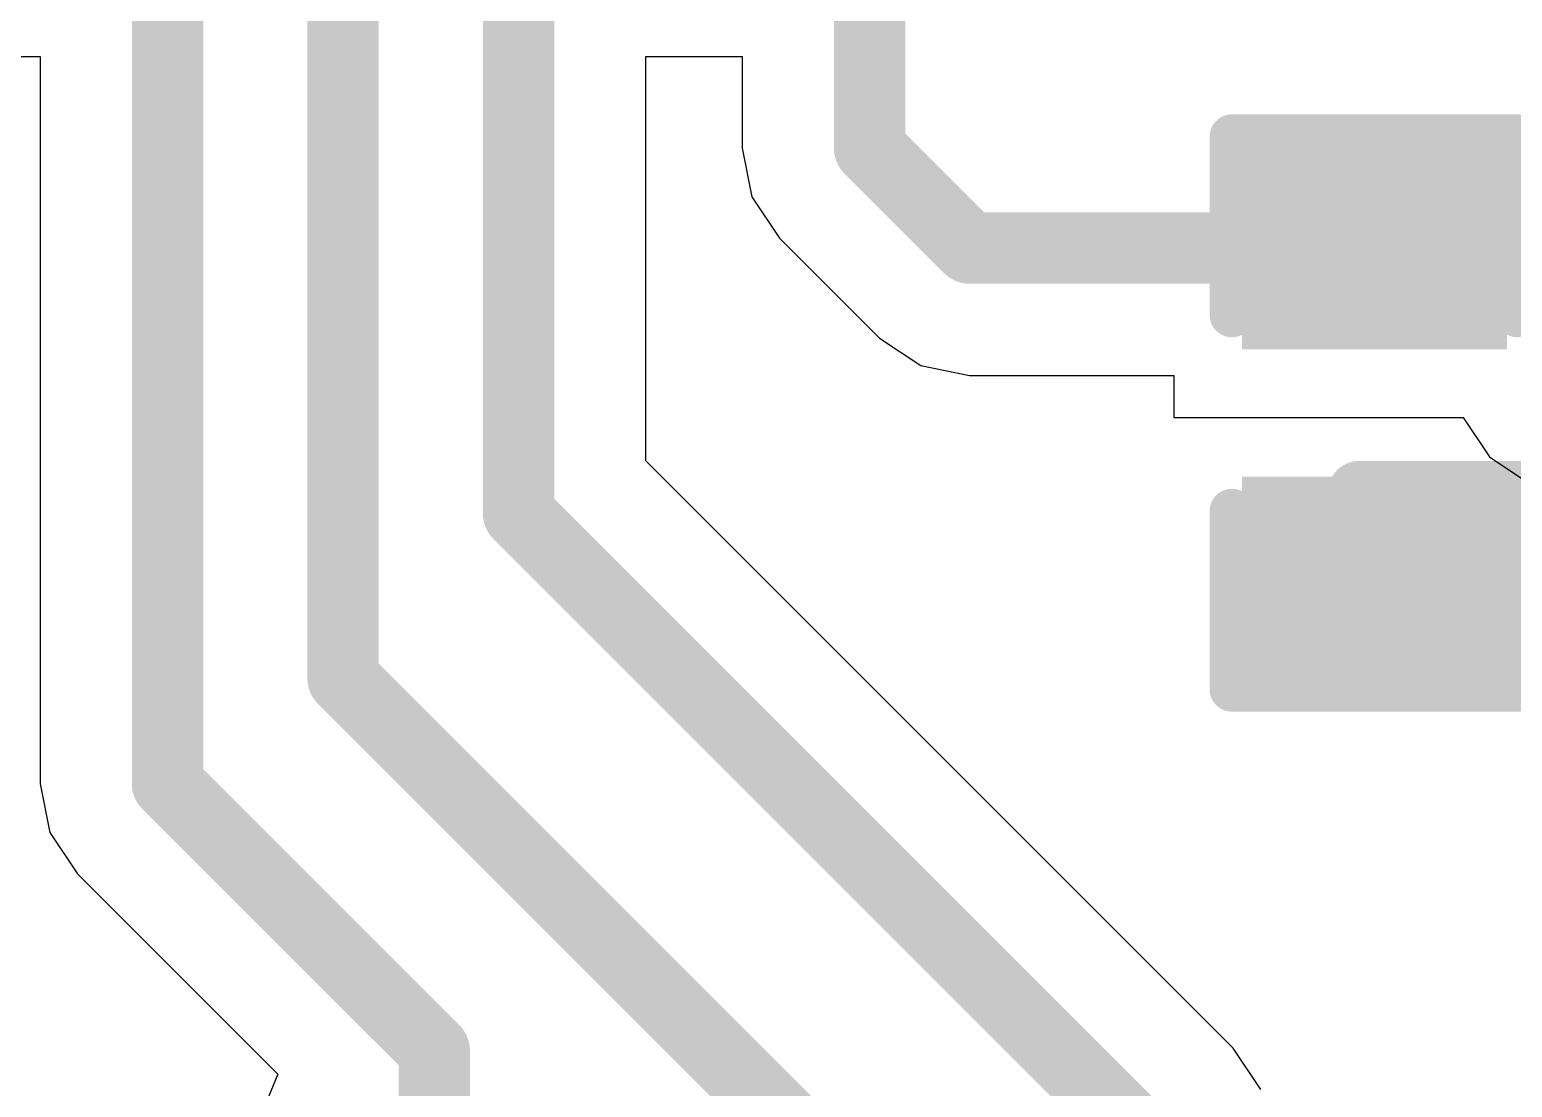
# Model space of a CAD drawing. Header units: inches. Extents: x -3 to 5259, y -3 to 5282.
# Drawn here: x 21.385 to 25.609, y 34.683 to 37.696 of the extents above; entities that cross this region are included whole.
import ezdxf

# ---------------------------------------------------------------- set-up
doc = ezdxf.new("R2010")
doc.units = ezdxf.units.IN
for name, color, linetype in [('Top Layer', 1, 'Continuous'), ('Top Overlay', 2, 'Continuous'), ('Top Paste', 8, 'Continuous'), ('Top Solder', 216, 'Continuous')]:
    doc.layers.add(name, color=color, linetype=linetype)

# ---------------------------------------------------------------- blocks, each defined once
blk = doc.blocks.new('C___0402_262')
at = {"layer": 'Top Layer'}
for points in [[(-0.6985, -0.3175), (-0.6985, 0.3174999999999999), (-0.2413000000000001, 0.3175), (-0.2412999999999999, -0.3174999999999999)], [(0.2413000000000001, -0.3175), (0.2412999999999999, 0.3174999999999999), (0.6985, 0.3175), (0.6985, -0.3174999999999999)]]:
    blk.add_hatch(color=1, dxfattribs=at).paths.add_polyline_path(points)
at = {"layer": 'Top Paste'}
for points in [[(-0.6985, -0.3175), (-0.6985, 0.3174999999999999), (-0.2413000000000001, 0.3175), (-0.2412999999999999, -0.3174999999999999)], [(0.2413000000000001, -0.3175), (0.2412999999999999, 0.3174999999999999), (0.6985, 0.3175), (0.6985, -0.3174999999999999)]]:
    blk.add_hatch(color=8, dxfattribs=at).paths.add_polyline_path(points)
at = {"layer": 'Top Solder'}
for points in [[(-0.7584998799999999, -0.3774998800000001), (-0.7584998799999999, 0.3774998799999999), (-0.1813001200000001, 0.3774998800000001), (-0.1813001199999999, -0.3774998799999999)], [(0.1813001200000001, -0.3774998800000001), (0.1813001199999999, 0.3774998799999999), (0.7584998799999999, 0.3774998800000001), (0.7584998799999999, -0.3774998799999999)]]:
    blk.add_hatch(color=216, dxfattribs=at).paths.add_polyline_path(points)
at = {"layer": 'Top Overlay'}
for points in [[(-0.7874, -0.4064, 0.127, 0.127, 0), (-0.7874, 0.4064, 0.127, 0.127, 0)], [(-0.2794, 0.4064, 0.127, 0.127, 0), (-0.7874, 0.4064, 0.127, 0.127, 0)], [(0.7874, 0.4064, 0.127, 0.127, 0), (0.2794, 0.4064, 0.127, 0.127, 0)], [(0.7874, -0.4064, 0.127, 0.127, 0), (0.7874, 0.4064, 0.127, 0.127, 0)], [(-0.2794, -0.4064, 0.127, 0.127, 0), (-0.7874, -0.4064, 0.127, 0.127, 0)], [(0.7874, -0.4064, 0.127, 0.127, 0), (0.2794, -0.4064, 0.127, 0.127, 0)]]:
    blk.add_lwpolyline(points, format="xyseb", dxfattribs=at)
for points in [[(-0.8191499999999999, 0.4064, 0.0635, 0.0635, 1), (-0.7556499999999999, 0.4064, 0.0635, 0.0635, 1)], [(-0.8191499999999999, 0.4064, 0.0635, 0.0635, 1), (-0.7556499999999999, 0.4064, 0.0635, 0.0635, 1)], [(-0.31115, 0.4064, 0.0635, 0.0635, 1), (-0.24765, 0.4064, 0.0635, 0.0635, 1)], [(0.24765, 0.4064, 0.0635, 0.0635, 1), (0.31115, 0.4064, 0.0635, 0.0635, 1)], [(0.7556499999999999, 0.4064, 0.0635, 0.0635, 1), (0.8191499999999999, 0.4064, 0.0635, 0.0635, 1)], [(0.7556499999999999, 0.4064, 0.0635, 0.0635, 1), (0.8191499999999999, 0.4064, 0.0635, 0.0635, 1)], [(-0.8191499999999999, -0.4064, 0.0635, 0.0635, 1), (-0.7556499999999999, -0.4064, 0.0635, 0.0635, 1)], [(-0.8191499999999999, -0.4064, 0.0635, 0.0635, 1), (-0.7556499999999999, -0.4064, 0.0635, 0.0635, 1)], [(-0.31115, -0.4064, 0.0635, 0.0635, 1), (-0.24765, -0.4064, 0.0635, 0.0635, 1)], [(0.24765, -0.4064, 0.0635, 0.0635, 1), (0.31115, -0.4064, 0.0635, 0.0635, 1)], [(0.7556499999999999, -0.4064, 0.0635, 0.0635, 1), (0.8191499999999999, -0.4064, 0.0635, 0.0635, 1)], [(0.7556499999999999, -0.4064, 0.0635, 0.0635, 1), (0.8191499999999999, -0.4064, 0.0635, 0.0635, 1)]]:
    blk.add_lwpolyline(points, format="xyseb", close=True, dxfattribs=at)

msp = doc.modelspace()

# ---------------------------------------------------------------- linework, layer by layer
at = {"layer": 'Top Layer'}
for p, q in [((21.14062574, 37.61975458), (21.4154893, 37.61975458)), ((21.4154893, 37.61975458), (21.4154893, 35.54754638)), ((23.14062428, 36.46763344), (23.14062682, 37.61975458)), ((23.14062682, 37.61975458), (23.41549038, 37.61975458)), ((23.41549038, 37.61975458), (23.41549038, 37.35827428)), ((23.41549038, 37.35827428), (23.41548784, 37.35826158)), ((23.41548784, 37.35826158), (23.44309002, 37.21951408)), ((23.44309002, 37.21951408), (23.5216827, 37.10188667999999)), ((23.5216827, 37.10188667999999), (23.80628462, 36.8172873)), ((23.80628462, 36.8172873), (23.8062897, 36.81727968)), ((23.8062897, 36.81727968), (23.9239171, 36.738687)), ((23.9239171, 36.738687), (24.0626646, 36.71108482)), ((24.0626646, 36.71108482), (24.0626773, 36.71108735999999)), ((24.0626773, 36.71108735999999), (24.64527964, 36.71108735999999)), ((24.64527964, 36.71108735999999), (24.64527964, 36.59105458)), ((24.64527964, 36.59105458), (25.46939788, 36.59105458)), ((25.46939788, 36.59105458), (25.544399, 36.4788069)), ((24.81435474, 34.79390298), (23.14062428, 36.46763344)), ((25.544399, 36.4788069), (25.71243524, 36.36652873999999)), ((21.4154893, 35.54754638), (21.41548676, 35.54753368)), ((21.41548676, 35.54753368), (21.44308894, 35.40878618)), ((21.44308894, 35.40878618), (21.52168162, 35.29115878)), ((21.52168162, 35.29115878), (22.09250598, 34.72033442)), ((24.89294742, 34.67627558), (24.81435474, 34.79390298)), ((22.09250598, 34.72033442), (22.05042326, 34.61873442))]:
    msp.add_line(p, q, dxfattribs=at)
for points in [[(21.77805652, 35.54753368, 0.2032, 0.2032, 0), (21.77805652, 38.47375338, 0.2032, 0.2032, 0)], [(22.27805552, 35.84753562, 0.2032, 0.2032, 0), (22.27805552, 38.47375338, 0.2032, 0.2032, 0)], [(22.77805706, 36.31745085999999, 0.2032, 0.2032, 0), (22.77806214, 38.47375338, 0.2032, 0.2032, 0)], [(23.7780576, 37.35826158, 0.2032, 0.2032, 0), (23.7780576, 38.47375338, 0.2032, 0.2032, 0)], [(23.7780576, 37.35826158, 0.2032, 0.2032, 0), (24.0626646, 37.07365458, 0.2032, 0.2032, 0)], [(24.0626646, 37.07365458, 0.2032, 0.2032, 0), (25.21677964, 37.07365458, 0.2032, 0.2032, 0)], [(25.17291384, 36.37816194, 0.1778, 0.1778, 0), (28.068651, 36.37816194, 0.1778, 0.1778, 0)], [(22.77805706, 36.31745085999999, 0.2032, 0.2032, 0), (24.55797984, 34.53752808, 0.2032, 0.2032, 0)], [(25.21677964, 36.13385458, 0.2032, 0.2032, 0), (26.22814668, 36.13385458, 0.2032, 0.2032, 0)], [(22.27805552, 35.84753562, 0.2032, 0.2032, 0), (23.54797424, 34.57761436, 0.2032, 0.2032, 0)], [(21.77805652, 35.54753368, 0.2032, 0.2032, 0), (22.53798896, 34.78760124, 0.2032, 0.2032, 0)], [(22.53798896, 34.13613442, 0.2032, 0.2032, 0), (22.53798896, 34.78760124, 0.2032, 0.2032, 0)]]:
    msp.add_lwpolyline(points, format="xyseb", dxfattribs=at)
for points in [[(23.7272576, 37.35826158, 0.1016, 0.1016, 1), (23.8288576, 37.35826158, 0.1016, 0.1016, 1)], [(23.7272576, 37.35826158, 0.1016, 0.1016, 1), (23.8288576, 37.35826158, 0.1016, 0.1016, 1)], [(24.0118646, 37.07365458, 0.1016, 0.1016, 1), (24.1134646, 37.07365458, 0.1016, 0.1016, 1)], [(24.0118646, 37.07365458, 0.1016, 0.1016, 1), (24.1134646, 37.07365458, 0.1016, 0.1016, 1)], [(25.16597964, 37.07365458, 0.1016, 0.1016, 1), (25.26757964, 37.07365458, 0.1016, 0.1016, 1)], [(25.12846384, 36.37816194, 0.08889999999999999, 0.08889999999999999, 1), (25.21736384, 36.37816194, 0.08889999999999999, 0.08889999999999999, 1)], [(22.72725706, 36.31745085999999, 0.1016, 0.1016, 1), (22.82885706, 36.31745085999999, 0.1016, 0.1016, 1)], [(22.72725706, 36.31745085999999, 0.1016, 0.1016, 1), (22.82885706, 36.31745085999999, 0.1016, 0.1016, 1)], [(25.16597964, 36.13385458, 0.1016, 0.1016, 1), (25.26757964, 36.13385458, 0.1016, 0.1016, 1)], [(22.22725552, 35.84753562, 0.1016, 0.1016, 1), (22.32885552, 35.84753562, 0.1016, 0.1016, 1)], [(22.22725552, 35.84753562, 0.1016, 0.1016, 1), (22.32885552, 35.84753562, 0.1016, 0.1016, 1)], [(21.72725652, 35.54753368, 0.1016, 0.1016, 1), (21.82885652, 35.54753368, 0.1016, 0.1016, 1)], [(21.72725652, 35.54753368, 0.1016, 0.1016, 1), (21.82885652, 35.54753368, 0.1016, 0.1016, 1)], [(22.48718896, 34.78760124, 0.1016, 0.1016, 1), (22.58878896, 34.78760124, 0.1016, 0.1016, 1)], [(22.48718896, 34.78760124, 0.1016, 0.1016, 1), (22.58878896, 34.78760124, 0.1016, 0.1016, 1)]]:
    msp.add_lwpolyline(points, format="xyseb", close=True, dxfattribs=at)

# ---------------------------------------------------------------- block references
at = {"rotation": 270}
msp.add_blockref('C___0402_262', (25.21677964, 36.60375458), dxfattribs=at)

doc.saveas('drawing.dxf')
